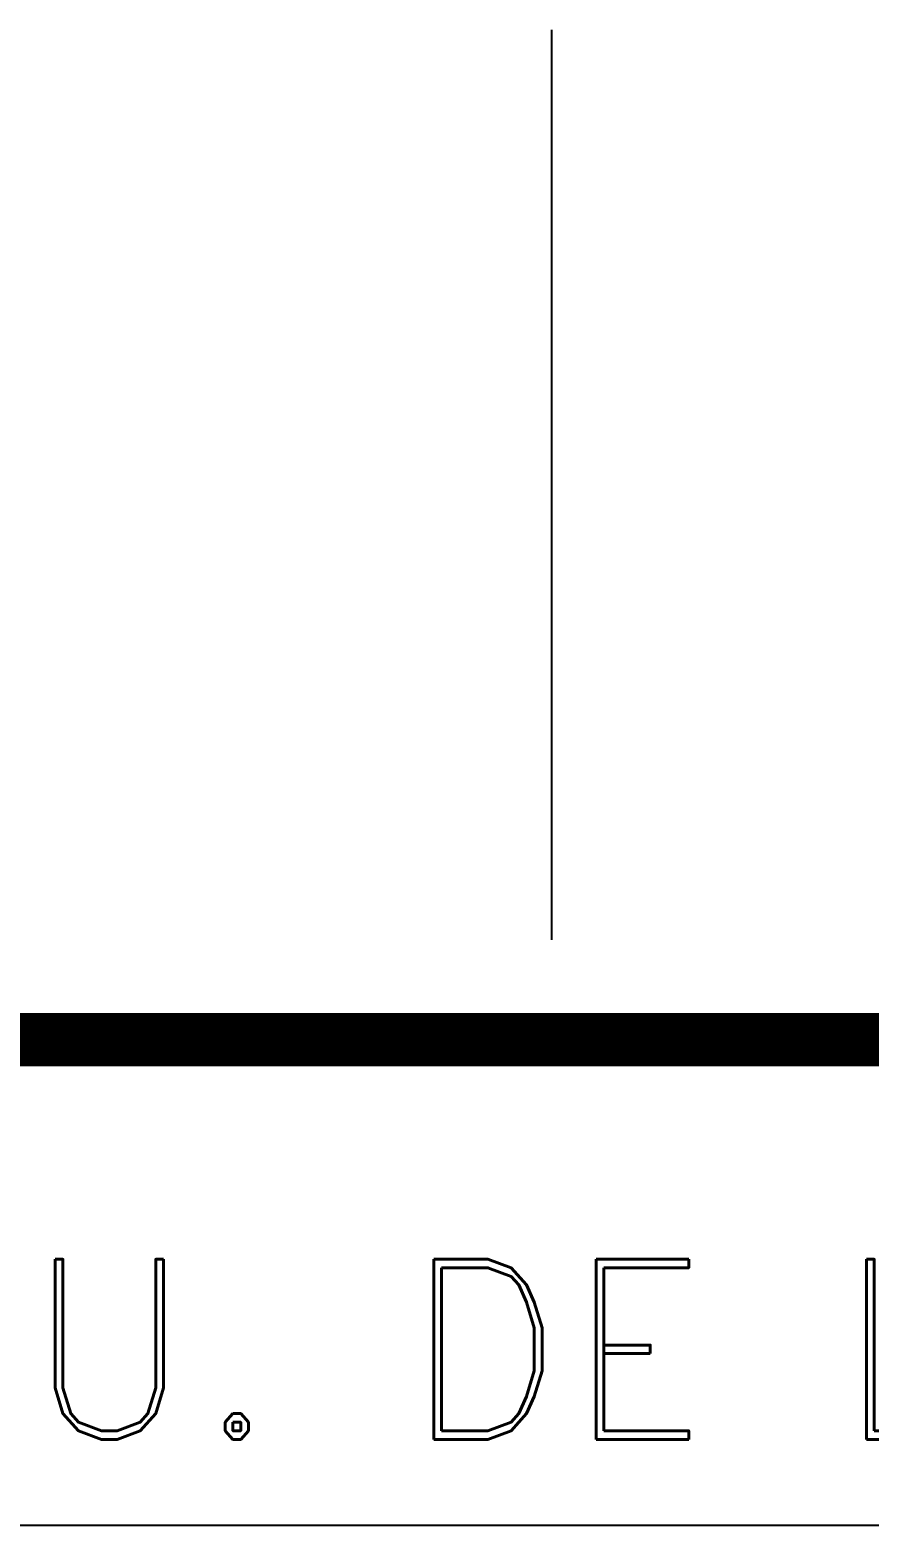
# Model space of a CAD drawing. Extents: x -970 to 10525, y -5 to 8110.
# Drawn here: x 9624.8 to 9782.1, y 299.5 to 579.9 of the extents above; entities that cross this region are included whole.
import ezdxf
from ezdxf.enums import TextEntityAlignment as Align

# ---------------------------------------------------------------- set-up
doc = ezdxf.new("R2010")
doc.units = 0
doc.header["$LTSCALE"] = 60
doc.header["$MEASUREMENT"] = 0
doc.layers.get('0').update_dxf_attribs({"linetype": 'CONTINUOUS'})
doc.layers.add('FORMATO', color=7, linetype='CONTINUOUS')
doc.layers.add('RLA-FORMATO', color=7, linetype='CONTINUOUS')
doc.styles.add('ROMAND', font='romand', dxfattribs={"height": 31.5})
doc.styles.add('ROMANS', font='ROMANS.shx', dxfattribs={"height": 22.5})

# ---------------------------------------------------------------- blocks, each defined once
blk = doc.blocks.new('A$C459C3EB4')
at = {"layer": 'RLA-FORMATO', "color": 2, "linetype": 'Continuous'}
blk.add_line((398.75, -10.05), (398.75, -95.36), dxfattribs=at)
blk = doc.blocks.new('viñeta-rl')
at = {"layer": 'RLA-FORMATO', "color": 2, "linetype": 'Continuous'}
blk.add_line((-578.33, 149.76), (0, 149.76), dxfattribs=at)
at = {"layer": 'RLA-FORMATO', "color": 5, "const_width": 5}
blk.add_lwpolyline([(0, 195.27), (-797.49, 195.27)], dxfattribs=at)
blk.add_blockref('A$C459C3EB4', (-797.49, 300))
at = {"layer": 'RLA-FORMATO', "color": 4, "style": 'ROMAND'}
for tag, p in [('DESAR', (-1255.78, 233.26)), ('PRELIM', (-1123.11, 233.26)), ('PROP', (-989.64, 233.26)), ('CONST', (-823.74, 233.26))]:
    blk.add_attdef(tag, p, '', height=16, dxfattribs=at)
at = {"layer": 'RLA-FORMATO', "color": 2, "style": 'ROMANS'}
for tag, p, height in [('REVNO1', (-1394.08, 180.65), 10), ('DETNO1', (-1358.4, 180.65), 10), ('FECHA1', (-880.48, 180.65), 10), ('REVNO2', (-1394.08, 155.65), 10), ('DETNO2', (-1358.4, 155.65), 10), ('FECHA2', (-880.48, 155.65), 10), ('REVNO3', (-1394.08, 130.65), 10), ('DETNO3', (-1358.4, 130.65), 10), ('FECHA3', (-880.48, 130.65), 10), ('REVNO4', (-1394.08, 105.65), 10), ('DETNO4', (-1358.4, 105.65), 10), ('FECHA4', (-880.48, 105.65), 10), ('REVNO5', (-1394.08, 80.65), 11.25), ('DETNO5', (-1358.4, 80.65), 10), ('FECHA5', (-880.48, 80.65), 10), ('REVNO6', (-1392.27, 55.65), 10), ('DETNO6', (-1356.59, 55.65), 10), ('FECHA6', (-878.68, 55.65), 10), ('INGENIERO', (-741.07, 33.4), 10), ('DIBUJANTE', (-571.62, 33.4), 10), ('REVNO7', (-1394.08, 30.65), 10), ('DETNO7', (-1358.4, 30.65), 10), ('FECHA7', (-880.48, 30.65), 10), ('REVNO8', (-1394.08, 8.6), 10), ('DETNO8', (-1358.4, 8.6), 10), ('FECHA8', (-880.48, 8.6), 10), ('PROYECTISTA', (-740.89, 4.81), 10), ('INGENIERO', (-568.57, 4.61), 10)]:
    blk.add_attdef(tag, p, '', height=height, dxfattribs=at)
for tag, p in [('PERSNO1', (-946.61, 180.65)), ('PERSNO2', (-946.61, 155.65)), ('PERSNO3', (-946.61, 130.65)), ('PERSNO4', (-946.61, 105.65)), ('PERSNO5', (-946.61, 80.65)), ('PERSNO6', (-946.61, 55.65)), ('PERSNO7', (-946.61, 30.65)), ('PERSNO8', (-946.61, 8.6))]:
    blk.add_attdef(tag, text='', height=10, dxfattribs=at).set_placement(p, align=Align.CENTER)
at = {"layer": 'RLA-FORMATO', "color": 5, "style": 'ROMAND'}
blk.add_attdef('PROYECTO', text='', height=16.9, dxfattribs=at).set_placement((-289.17, 165.03), align=Align.MIDDLE)
for tag, p in [('TITULO1', (-567.96, 108.18)), ('TITULO2', (-567.96, 74.23))]:
    blk.add_attdef(tag, p, '', height=20, dxfattribs=at)
at = {"layer": 'RLA-FORMATO', "color": 2, "style": 'ROMANS'}
for tag, p in [('NOMARCH', (-1424.04, 5.53)), ('FECHA', (-1406.95, 5.53))]:
    blk.add_attdef(tag, p, '', height=11.25, rotation=90, dxfattribs=at)
at = {"layer": 'RLA-FORMATO', "color": 5, "style": 'ROMAND', "width": 0.967839}
blk.add_attdef('NUMERO', text='', height=24, dxfattribs=at).set_placement((-290.27, 13.33), (-62.41, 13.33), align=Align.FIT)
at = {"layer": 'RLA-FORMATO', "color": 5, "style": 'ROMAND', "flags": 12}
blk.add_attdef('REVISION', text='', height=24, dxfattribs=at).set_placement((-24.5, 25.33), align=Align.MIDDLE)

msp = doc.modelspace()

# ---------------------------------------------------------------- block references
at = {"layer": 'RLA-FORMATO'}
ref = msp.add_blockref('viñeta-rl', (10520, 0), dxfattribs=dict(at, xscale=2, yscale=2, zscale=2))
ref.add_attrib('PROYECTO', 'U. DE LOS ANDES (FASE 2)', dxfattribs={"layer": 'FORMATO', "color": 5, "height": 33.8, "style": 'ROMAND'}).set_placement((9941.67, 330.07), align=Align.MIDDLE)

doc.saveas('drawing.dxf')
